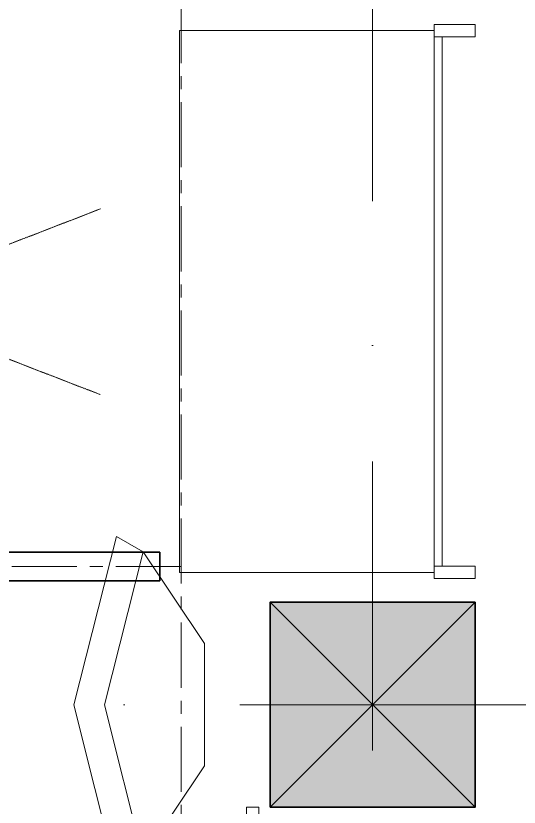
# Model space of a CAD drawing. Header units: millimetres. Extents: x -164867 to 807677, y -316775 to 513985.
# Drawn here: x 288667 to 289896, y 500213 to 502144 of the extents above; entities that cross this region are included whole.
import ezdxf

# ---------------------------------------------------------------- set-up
doc = ezdxf.new("R2010")
doc.units = ezdxf.units.MM
for name, pattern in [('CENTER', [50.8, 31.75, -6.35, 6.35, -6.35]), ('CENTER2', [28.575, 19.05, -3.175, 3.175, -3.175]), ('EVENDASH', [0.25, 0.125, -0.125]), ('HIDDEN2', [4.7625, 3.175, -1.5875]), ('А_Штрихпунктирная', [1340.555525, 705.555534, -352.777767, 0, -282.222223])]:
    doc.linetypes.add(name, pattern=pattern)
doc.layers.get('Defpoints').update_dxf_attribs({"color": 140})
for name, color, linetype, lineweight in [('00_asys', 7, 'CENTER2', 13), ('00_kolony', 7, 'Continuous', 35), ('EL LOTKI', 202, 'Continuous', 18), ('INT_2_Sviesa_SAB_MEDINES LUBOS', 1, 'Continuous', 35), ('INT_2_Sviesa_SAB_PROZEKTORIAI', 1, 'Continuous', 18), ('TECHNO', 7, 'Continuous', 15)]:
    doc.layers.add(name, color=color, linetype=linetype, lineweight=lineweight)
doc.layers.add('00_planas_hatch', color=7, linetype='Continuous', lineweight=0, true_color=0x3c3c3c)

# ---------------------------------------------------------------- blocks, each defined once
blk = doc.blocks.new('1.33m stelazs')
at = {"transparency": 33554669}
for points in [[(15602, 11320), (15602, 11420), (15632, 11420), (15632, 11320), (15602, 11320)], [(16954, 11320), (16954, 11420), (16924, 11420), (16924, 11320), (16954, 11320)], [(16924, 11340), (15632, 11340)], [(15617, 11320), (15617, 10699), (16939, 10699), (16939, 11320), (15617, 11320)]]:
    blk.add_lwpolyline(points, dxfattribs=at)
blk = doc.blocks.new('TECHNOLOGIJA Garmatnaya')
at = {"layer": 'TECHNO', "transparency": 33554687}
blk.add_lwpolyline([(41874.8, 42910.5), (41939.7, 42873), (42090, 42649.3), (42090, 42350.7), (41939.7, 42127), (41873.2, 42091.5), (41771, 42500), (41874.8, 42910.5), (41939.7, 42873), (41846, 42500), (41939.2, 42126.8)], dxfattribs=at)
at = {"layer": 'TECHNO', "transparency": 33554687, "xscale": -1, "rotation": 270}
blk.add_blockref('1.33m stelazs', (31330, 27206), dxfattribs=at)
at = {"layer": 'TECHNO', "transparency": 33554687, "xscale": -1}
blk.add_blockref('1.33m stelazs', (59146.1, 30830), dxfattribs=at)
blk = doc.blocks.new('Sviestuvas prozektorius')
at = {"linetype": 'EVENDASH', "lineweight": 0, "ltscale": 2.5, "transparency": 33554687}
blk.add_lwpolyline([(-585.6, 226.6), (0, 0), (-585.6, -226.6)], dxfattribs=at)
at = {"transparency": 33554687}
blk.add_lwpolyline([(-127.6, -79.6), (-127.6, 79.6), (127.6, 79.6), (127.6, -79.6)], close=True, dxfattribs=at)
blk = doc.blocks.new('*U357')
at = {"layer": 'INT_2_Sviesa_SAB_PROZEKTORIAI', "linetype": 'HIDDEN2', "ltscale": 80, "transparency": 33554687, "xscale": -1, "rotation": 270}
blk.add_blockref('Sviestuvas prozektorius', (0, 229), dxfattribs=at)
blk = doc.blocks.new('PROZEKTORIAI Garmatnaya')
at = {"layer": 'INT_2_Sviesa_SAB_PROZEKTORIAI', "color": 0, "linetype": 'ByBlock', "lineweight": -2, "transparency": 16777216, "rotation": 90}
blk.add_blockref('*U357', (41479, 43483.3), dxfattribs=at)
blk = doc.blocks.new('L 1406')
at = {"transparency": 33554687}
blk.add_lwpolyline([(1993963, -1660861.1), (1993893, -1660861.1), (1993893, -1662267.1), (1993963, -1662267.1)], close=True, dxfattribs=at)
blk = doc.blocks.new('SVIESTUVAI Garmatnaya')
at = {"layer": 'INT_2_Sviesa_SAB_MEDINES LUBOS', "transparency": 33554687, "xscale": -1, "rotation": 270}
blk.add_blockref('L 1406', (1702841.6, -1951090.5), dxfattribs=at)
blk = doc.blocks.new('kolona 500x500')
at = {"layer": '00_planas_hatch', "transparency": 33554687}
h = blk.add_hatch(color=256, dxfattribs=at)
h.dxf.hatch_style = 1
h.paths.add_polyline_path([(-250, -250), (250, -250), (250, 250), (-250, 250)])
at = {"layer": '00_kolony', "color": 0, "transparency": 33554687}
blk.add_lwpolyline([(-250, -250), (250, -250), (250, 250), (-250, 250)], close=True, dxfattribs=at)
at = {"layer": 'Defpoints', "transparency": 33554687}
for points in [[(-250, 250), (250, -250)], [(250, 250), (-250, -250)]]:
    blk.add_lwpolyline(points, dxfattribs=at)
blk = doc.blocks.new('OSI Garmatnaya')
at = {"layer": '00_asys', "linetype": 'А_Штрихпунктирная', "transparency": 33554687}
for points in [[(42500, 55159.77), (42500, -4664.1)], [(-6087.31, 42500), (59815.7, 42500)]]:
    blk.add_lwpolyline(points, dxfattribs=at)
at = {"layer": '00_kolony', "transparency": 33554669}
blk.add_blockref('kolona 500x500', (42500, 42500), dxfattribs=at)
blk = doc.blocks.new('EL LOTKI Garmatnaya')
at = {"layer": 'EL LOTKI', "linetype": 'CENTER', "ltscale": 5, "transparency": 33554687}
for points in [[(42032.5, 41017.5), (42032.5, 48967.5), (7012.5, 48967.5), (7012.5, 2027.5), (42032.5, 2027.5), (42032.5, 41017.5)], [(42032.5, 42837.5), (40465, 42837.5)]]:
    blk.add_lwpolyline(points, dxfattribs=at)

msp = doc.modelspace()

# ---------------------------------------------------------------- block references
at = {"layer": 'INT_2_Sviesa_SAB_MEDINES LUBOS', "transparency": 33554687}
msp.add_blockref('SVIESTUVAI Garmatnaya', (247038.21, 457962.73), dxfattribs=at)
at = {"layer": 'INT_2_Sviesa_SAB_PROZEKTORIAI', "transparency": 33554687}
msp.add_blockref('PROZEKTORIAI Garmatnaya', (247038.21, 457962.73), dxfattribs=at)
at = {"layer": 'TECHNO', "transparency": 33554687}
msp.add_blockref('TECHNOLOGIJA Garmatnaya', (247038.21, 457962.73), dxfattribs=at)

# ---------------------------------------------------------------- next in the draw order: block references
at = {"layer": '00_asys', "linetype": 'CENTER2', "lineweight": 25, "ltscale": 200, "transparency": 33554687}
msp.add_blockref('OSI Garmatnaya', (247038.21, 457962.73), dxfattribs=at)

# ---------------------------------------------------------------- next in the draw order: block references
at = {"layer": 'EL LOTKI', "transparency": 33554687}
msp.add_blockref('EL LOTKI Garmatnaya', (247038.21, 457962.73), dxfattribs=at)

doc.saveas('drawing.dxf')
